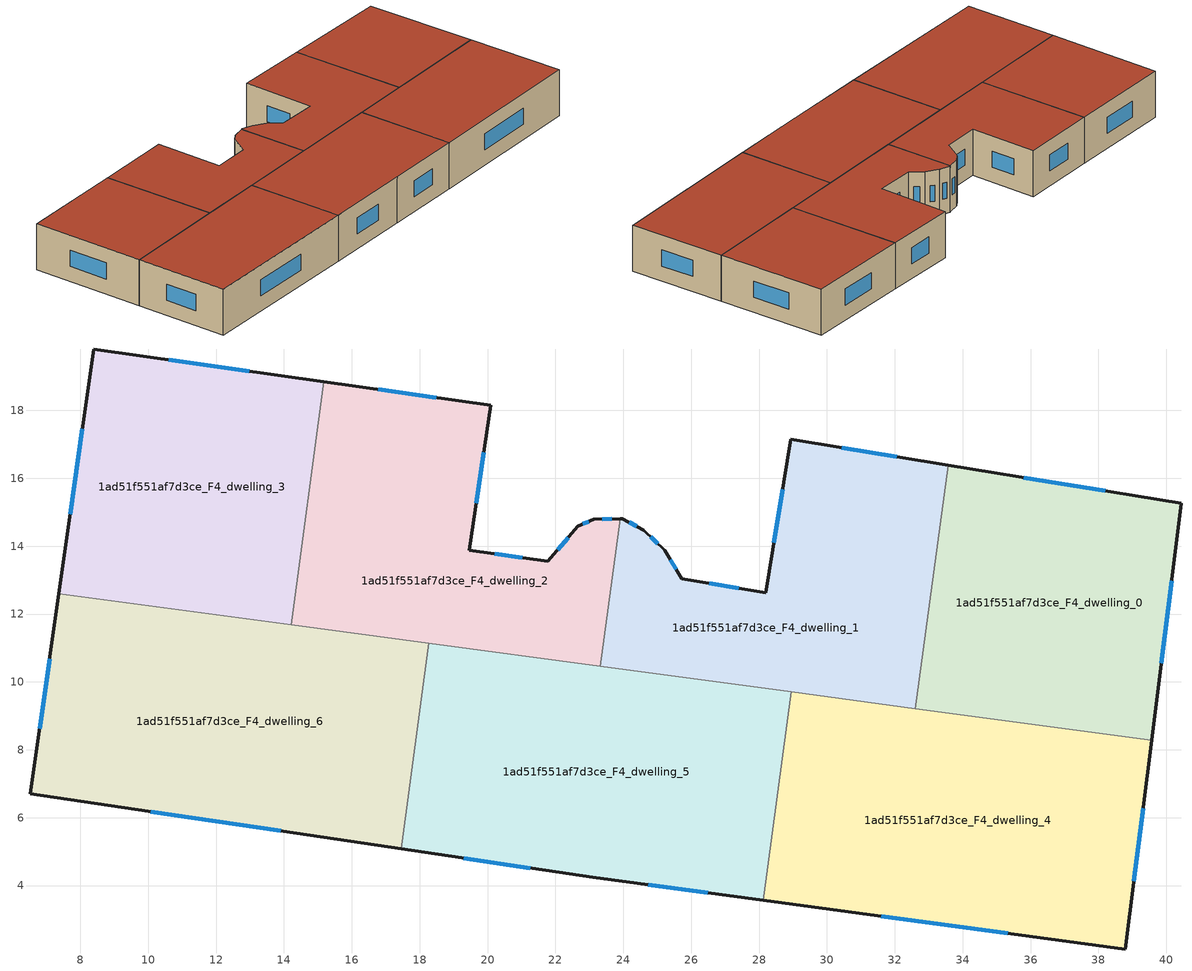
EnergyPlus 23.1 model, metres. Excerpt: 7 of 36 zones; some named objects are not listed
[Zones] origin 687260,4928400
1ad51f551af7d3ce_F4_dwelling_0
 floor to 1ad51f551af7d3ce_F3_dwelling_0 (EU_floor_Construction): 40.44,15.26 39.57,8.28 32.61,9.21 33.57,16.39 z12
 wall outside (EU_wall_Construction): 39.57,8.28 40.44,15.26 33.57,16.39 z12:15
 wall to 1ad51f551af7d3ce_F4_dwelling_1 (EU_wall_Construction): 33.57,16.39 32.61,9.21 z12:15
 wall to 1ad51f551af7d3ce_F4_dwelling_4 (EU_wall_Construction): 32.61,9.21 39.57,8.28 z12:15
 window (EU_Window_Construction): 38.2,15.63 35.8,16.02 / 39.85,10.55 40.15,12.99 z12.98:14.02
 roof outside (EU_roof_Construction): 39.57,8.28 40.44,15.26 33.57,16.39 32.61,9.21 z15
1ad51f551af7d3ce_F4_dwelling_1
 floor to 1ad51f551af7d3ce_F3_dwelling_1 (EU_floor_Construction): 33.57,16.39 32.61,9.21 23.33,10.46 23.91,14.81 23.97,14.81 24.61,14.47 25.22,13.88 25.73,13.04 28.2,12.63 28.94,17.15 z12
 wall outside (EU_wall_Construction): 33.57,16.39 28.94,17.15 28.2,12.63 25.73,13.04 25.22,13.88 24.61,14.47 23.97,14.81 23.91,14.81 z12:15
 wall to 1ad51f551af7d3ce_F4_dwelling_2 (EU_wall_Construction): 23.91,14.81 23.33,10.46 z12:15
 wall to 1ad51f551af7d3ce_F4_dwelling_5 (EU_wall_Construction): 23.33,10.46 28.95,9.7 z12:15
 wall to 1ad51f551af7d3ce_F4_dwelling_4 (EU_wall_Construction): 28.95,9.7 32.61,9.21 z12:15
 window (EU_Window_Construction): 25.56,13.31 25.38,13.61 / 27.39,12.76 26.53,12.91 / 28.7,15.68 28.44,14.1 / 32.06,16.63 30.44,16.9 / 24.4,14.58 24.18,14.7 / 25.02,14.07 24.81,14.28 z12.98:14.02
 roof outside (EU_roof_Construction): 32.61,9.21 33.57,16.39 28.94,17.15 28.2,12.63 25.73,13.04 25.22,13.88 24.61,14.47 23.97,14.81 23.91,14.81 23.33,10.46 z15
1ad51f551af7d3ce_F4_dwelling_2
 floor to 1ad51f551af7d3ce_F3_dwelling_2 (EU_floor_Construction): 20.09,18.15 19.47,13.88 21.78,13.55 22.66,14.59 23.13,14.79 23.91,14.81 23.33,10.46 14.22,11.68 15.18,18.85 z12
 wall outside (EU_wall_Construction): 23.91,14.81 23.13,14.79 22.66,14.59 21.78,13.55 19.47,13.88 20.09,18.15 15.18,18.85 z12:15
 wall to 1ad51f551af7d3ce_F4_dwelling_3 (EU_wall_Construction): 15.18,18.85 14.22,11.68 z12:15
 wall to 1ad51f551af7d3ce_F4_dwelling_6 (EU_wall_Construction): 14.22,11.68 18.27,11.14 z12:15
 wall to 1ad51f551af7d3ce_F4_dwelling_5 (EU_wall_Construction): 18.27,11.14 23.33,10.46 z12:15
 window (EU_Window_Construction): 22.37,14.25 22.06,13.89 / 22.98,14.72 22.81,14.65 / 23.66,14.8 23.38,14.8 / 18.49,18.38 16.78,18.62 / 19.67,15.27 19.89,16.76 / 21.03,13.66 20.22,13.77 z12.98:14.02
 roof outside (EU_roof_Construction): 23.33,10.46 23.91,14.81 23.13,14.79 22.66,14.59 21.78,13.55 19.47,13.88 20.09,18.15 15.18,18.85 14.22,11.68 z15
1ad51f551af7d3ce_F4_dwelling_3
 floor to 1ad51f551af7d3ce_F3_dwelling_3 (EU_floor_Construction): 15.18,18.85 14.22,11.68 7.37,12.6 8.4,19.81 z12
 wall outside (EU_wall_Construction): 15.18,18.85 8.4,19.81 7.37,12.6 z12:15
 wall to 1ad51f551af7d3ce_F4_dwelling_6 (EU_wall_Construction): 7.37,12.6 14.22,11.68 z12:15
 window (EU_Window_Construction): 8.06,17.47 7.7,14.95 / 12.97,19.16 10.6,19.5 z12.98:14.02
 roof outside (EU_roof_Construction): 14.22,11.68 15.18,18.85 8.4,19.81 7.37,12.6 z15
1ad51f551af7d3ce_F4_dwelling_4
 floor to 1ad51f551af7d3ce_F3_dwelling_4 (EU_floor_Construction): 39.57,8.28 38.8,2.13 28.13,3.56 28.95,9.7 z12
 wall outside (EU_wall_Construction): 28.13,3.56 38.8,2.13 39.57,8.28 z12:15
 wall to 1ad51f551af7d3ce_F4_dwelling_5 (EU_wall_Construction): 28.95,9.7 28.13,3.56 z12:15
 window (EU_Window_Construction): 39.05,4.13 39.32,6.28 / 31.6,3.1 35.33,2.6 z12.98:14.02
 roof outside (EU_roof_Construction): 38.8,2.13 39.57,8.28 28.95,9.7 28.13,3.56 z15
1ad51f551af7d3ce_F4_dwelling_5
 floor to 1ad51f551af7d3ce_F3_dwelling_5 (EU_floor_Construction): 28.95,9.7 28.13,3.56 23.1,4.24 17.46,5.08 18.27,11.14 z12
 wall outside (EU_wall_Construction): 17.46,5.08 23.1,4.24 28.13,3.56 z12:15
 wall to 1ad51f551af7d3ce_F4_dwelling_6 (EU_wall_Construction): 18.27,11.14 17.46,5.08 z12:15
 window (EU_Window_Construction): 19.29,4.81 21.26,4.51 / 24.73,4.02 26.49,3.78 z12.98:14.02
 roof outside (EU_roof_Construction): 28.13,3.56 28.95,9.7 18.27,11.14 17.46,5.08 23.1,4.24 z15
1ad51f551af7d3ce_F4_dwelling_6
 floor to 1ad51f551af7d3ce_F3_dwelling_6 (EU_floor_Construction): 18.27,11.14 17.46,5.08 6.53,6.71 7.37,12.6 z12
 wall outside (EU_wall_Construction): 7.37,12.6 6.53,6.71 17.46,5.08 z12:15
 window (EU_Window_Construction): 10.08,6.18 13.9,5.61 / 7.1,10.69 6.8,8.63 z12.98:14.02
 roof outside (EU_roof_Construction): 17.46,5.08 18.27,11.14 7.37,12.6 6.53,6.71 z15
[Building]
EU S2 Campaign: North Axis=0; Terrain=City; Solar Distribution=FullExterior
[Site:Location]
Bologna: Latitude=44.5; Longitude=11.25; Time Zone=1; Elevation=37
[SizingPeriod:WeatherFileDays]
AnnualSizingPeriod: Begin Month=1; Begin Day of Month=1; End Month=12; End Day of Month=31; Day of Week for Start Day=Monday; Use Weather File Daylight Saving Period=No; Use Weather File Rain and Snow Indicators=No
[MATERIAL]
EU_InternalMass_Material: Roughness=MediumRough; Thickness=0.1; Conductivity=1; Density=1800; Specific Heat=900; Thermal Absorptance=0.9; Solar Absorptance=0.7; Visible Absorptance=0.7
[MATERIAL:NOMASS] Roughness=MediumRough; Thermal Absorptance=0.9; Solar Absorptance=0.7; Visible Absorptance=0.7
Name | Thermal Resistance
EU_wall_NoMass | 0.905828
EU_roof_NoMass | 0.37593
EU_floor_NoMass | 0.67114
[WINDOWMATERIAL:SIMPLEGLAZINGSYSTEM]
EU_Window_SimpleGlazing: UFactor=4.52486; Solar Heat Gain Coefficient=0.85; Visible Transmittance=0.85
[CONSTRUCTION]
EU_wall_Construction: EU_wall_NoMass
EU_roof_Construction: EU_roof_NoMass
EU_floor_Construction: EU_floor_NoMass
EU_Window_Construction: EU_Window_SimpleGlazing
EU_InternalMass_Construction: EU_InternalMass_Material
[ZONE] Type=1; Multiplier=1; Ceiling Height=autocalculate; Floor Area=autocalculate; Part of Total Floor Area=Yes
Name | Volume
1ad51f551af7d3ce_F4_dwelling_0 | 149.675
1ad51f551af7d3ce_F4_dwelling_1 | 149.673
1ad51f551af7d3ce_F4_dwelling_2 | 149.668
1ad51f551af7d3ce_F4_dwelling_3 | 149.679
1ad51f551af7d3ce_F4_dwelling_4 | 199.578
1ad51f551af7d3ce_F4_dwelling_5 | 199.549
1ad51f551af7d3ce_F4_dwelling_6 | 199.563
[INTERNALMASS] Construction=EU_InternalMass_Construction
Name | Zone or ZoneList | Surface Area
1ad51f551af7d3ce_F4_dwelling_0_EU_InternalMass | 1ad51f551af7d3ce_F4_dwelling_0 | 49.8916
1ad51f551af7d3ce_F4_dwelling_1_EU_InternalMass | 1ad51f551af7d3ce_F4_dwelling_1 | 49.8906
1ad51f551af7d3ce_F4_dwelling_2_EU_InternalMass | 1ad51f551af7d3ce_F4_dwelling_2 | 49.8891
1ad51f551af7d3ce_F4_dwelling_3_EU_InternalMass | 1ad51f551af7d3ce_F4_dwelling_3 | 49.8929
1ad51f551af7d3ce_F4_dwelling_4_EU_InternalMass | 1ad51f551af7d3ce_F4_dwelling_4 | 66.5254
1ad51f551af7d3ce_F4_dwelling_5_EU_InternalMass | 1ad51f551af7d3ce_F4_dwelling_5 | 66.5167
1ad51f551af7d3ce_F4_dwelling_6_EU_InternalMass | 1ad51f551af7d3ce_F4_dwelling_6 | 66.5209
[OTHEREQUIPMENT] Fuel Type=Electricity; Design Level Calculation Method=Watts/Area; Power per Zone Floor Area=1; Fraction Latent=0; Fraction Radiant=0; Fraction Lost=0; Carbon Dioxide Generation Rate=0; EndUse Subcategory=EU_Step8_InternalGains
Name | Zone or ZoneList or Space or SpaceList | Schedule
EU_Step8_InternalGain_1ad51f551af7d3ce_F4_dwelling_0_f000 | 1ad51f551af7d3ce_F4_dwelling_0 | EU_Step8_GainSchedule_1ad51f551af7d3ce_F4_dwelling_0_f000
EU_Step8_InternalGain_1ad51f551af7d3ce_F4_dwelling_1_f000 | 1ad51f551af7d3ce_F4_dwelling_1 | EU_Step8_GainSchedule_1ad51f551af7d3ce_F4_dwelling_1_f000
EU_Step8_InternalGain_1ad51f551af7d3ce_F4_dwelling_2_f000 | 1ad51f551af7d3ce_F4_dwelling_2 | EU_Step8_GainSchedule_1ad51f551af7d3ce_F4_dwelling_2_f000
EU_Step8_InternalGain_1ad51f551af7d3ce_F4_dwelling_3_f000 | 1ad51f551af7d3ce_F4_dwelling_3 | EU_Step8_GainSchedule_1ad51f551af7d3ce_F4_dwelling_3_f000
EU_Step8_InternalGain_1ad51f551af7d3ce_F4_dwelling_4_f000 | 1ad51f551af7d3ce_F4_dwelling_4 | EU_Step8_GainSchedule_1ad51f551af7d3ce_F4_dwelling_4_f000
EU_Step8_InternalGain_1ad51f551af7d3ce_F4_dwelling_5_f000 | 1ad51f551af7d3ce_F4_dwelling_5 | EU_Step8_GainSchedule_1ad51f551af7d3ce_F4_dwelling_5_f000
EU_Step8_InternalGain_1ad51f551af7d3ce_F4_dwelling_6_f000 | 1ad51f551af7d3ce_F4_dwelling_6 | EU_Step8_GainSchedule_1ad51f551af7d3ce_F4_dwelling_6_f000
[ZONEVENTILATION:DESIGNFLOWRATE] Schedule=EU_AlwaysOn; Design Flow Rate Calculation Method=AirChanges/Hour; Air Changes per Hour=0.73129; Ventilation Type=Natural; Fan Pressure Rise=0; Fan Total Efficiency=1; Constant Term Coefficient=1; Temperature Term Coefficient=0; Velocity Term Coefficient=0; Velocity Squared Term Coefficient=0; Minimum Indoor Temperature=-100; Maximum Indoor Temperature=100; Delta Temperature=-100; Minimum Outdoor Temperature=-100; Maximum Outdoor Temperature=100; Maximum Wind Speed=40
Name | Zone or ZoneList or Space or SpaceList
EU_ConstantAir_1ad51f551af7d3ce_F4_dwelling_0 | 1ad51f551af7d3ce_F4_dwelling_0
EU_ConstantAir_1ad51f551af7d3ce_F4_dwelling_1 | 1ad51f551af7d3ce_F4_dwelling_1
EU_ConstantAir_1ad51f551af7d3ce_F4_dwelling_2 | 1ad51f551af7d3ce_F4_dwelling_2
EU_ConstantAir_1ad51f551af7d3ce_F4_dwelling_3 | 1ad51f551af7d3ce_F4_dwelling_3
EU_ConstantAir_1ad51f551af7d3ce_F4_dwelling_4 | 1ad51f551af7d3ce_F4_dwelling_4
EU_ConstantAir_1ad51f551af7d3ce_F4_dwelling_5 | 1ad51f551af7d3ce_F4_dwelling_5
EU_ConstantAir_1ad51f551af7d3ce_F4_dwelling_6 | 1ad51f551af7d3ce_F4_dwelling_6
[HVACTEMPLATE:ZONE:IDEALLOADSAIRSYSTEM] System Availability Schedule=EU_AlwaysOn; Maximum Heating Supply Air Temperature=50; Minimum Cooling Supply Air Temperature=13; Maximum Heating Supply Air Humidity Ratio=0.0156; Minimum Cooling Supply Air Humidity Ratio=0.0077; Heating Limit=NoLimit; Cooling Limit=NoLimit; Heating Availability Schedule=EU_AlwaysOn; Cooling Availability Schedule=EU_CoolingOff; Dehumidification Control Type=ConstantSensibleHeatRatio; Cooling Sensible Heat Ratio=0.7; Dehumidification Setpoint=60; Humidification Control Type=None; Humidification Setpoint=30; Outdoor Air Method=None; Outdoor Air Flow Rate per Person=0.00944; Outdoor Air Flow Rate per Zone Floor Area=0; Outdoor Air Flow Rate per Zone=0; Demand Controlled Ventilation Type=None; Outdoor Air Economizer Type=NoEconomizer; Heat Recovery Type=None; Sensible Heat Recovery Effectiveness=0.7; Latent Heat Recovery Effectiveness=0.65
Name | Template Thermostat
1ad51f551af7d3ce_F4_dwelling_0 | EU_HeatOnly_1ad51f551af7d3ce_F4_dwelling_0
1ad51f551af7d3ce_F4_dwelling_1 | EU_HeatOnly_1ad51f551af7d3ce_F4_dwelling_1
1ad51f551af7d3ce_F4_dwelling_2 | EU_HeatOnly_1ad51f551af7d3ce_F4_dwelling_2
1ad51f551af7d3ce_F4_dwelling_3 | EU_HeatOnly_1ad51f551af7d3ce_F4_dwelling_3
1ad51f551af7d3ce_F4_dwelling_4 | EU_HeatOnly_1ad51f551af7d3ce_F4_dwelling_4
1ad51f551af7d3ce_F4_dwelling_5 | EU_HeatOnly_1ad51f551af7d3ce_F4_dwelling_5
1ad51f551af7d3ce_F4_dwelling_6 | EU_HeatOnly_1ad51f551af7d3ce_F4_dwelling_6
[SIZING:ZONE] Zone Cooling Design Supply Air Temperature Input Method=SupplyAirTemperature; Zone Cooling Design Supply Air Temperature=13; Zone Heating Design Supply Air Temperature Input Method=SupplyAirTemperature; Zone Heating Design Supply Air Temperature=50; Zone Cooling Design Supply Air Humidity Ratio=0.008; Zone Heating Design Supply Air Humidity Ratio=0.008; Cooling Design Air Flow Method=DesignDay; Cooling Design Air Flow Rate=0; Cooling Minimum Air Flow per Zone Floor Area=0.000762; Cooling Minimum Air Flow=0; Cooling Minimum Air Flow Fraction=0.2; Heating Design Air Flow Method=DesignDay; Heating Design Air Flow Rate=0; Heating Maximum Air Flow per Zone Floor Area=0.002032; Heating Maximum Air Flow=0.141576; Heating Maximum Air Flow Fraction=0.3; Account for Dedicated Outdoor Air System=No; Dedicated Outdoor Air System Control Strategy=NeutralSupplyAir; Dedicated Outdoor Air Low Setpoint Temperature for Design=autosize; Dedicated Outdoor Air High Setpoint Temperature for Design=autosize; Zone Load Sizing Method=Sensible Load Only No Latent Load; Zone Latent Cooling Design Supply Air Humidity Ratio Input Method=HumidityRatioDifference; Zone Cooling Design Supply Air Humidity Ratio Difference=0.005; Zone Latent Heating Design Supply Air Humidity Ratio Input Method=HumidityRatioDifference; Zone Humidification Design Supply Air Humidity Ratio Difference=0.005
1ad51f551af7d3ce_F4_dwelling_0; 1ad51f551af7d3ce_F4_dwelling_1; 1ad51f551af7d3ce_F4_dwelling_2; 1ad51f551af7d3ce_F4_dwelling_3; 1ad51f551af7d3ce_F4_dwelling_4; 1ad51f551af7d3ce_F4_dwelling_5; 1ad51f551af7d3ce_F4_dwelling_6
[SCHEDULE:CONSTANT]
Name | Hourly Value
EU_AlwaysOn | 1
EU_CoolingOff | 0
[SCHEDULE:FILE] Column Number=1; Rows to Skip at Top=0; Number of Hours of Data=8760; Column Separator=Comma; Interpolate to Timestep=No; Minutes per Item=60; Adjust Schedule for Daylight Savings=Yes
Name | File
EU_Step8_GainSchedule_1ad51f551af7d3ce_F4_dwelling_0_f000 | ../../schedules/1ad51f551af7d3ce/1ad51f551af7d3ce_F4_dwelling_0_f000_gain.csv
EU_Step8_GainSchedule_1ad51f551af7d3ce_F4_dwelling_1_f000 | ../../schedules/1ad51f551af7d3ce/1ad51f551af7d3ce_F4_dwelling_1_f000_gain.csv
EU_Step8_GainSchedule_1ad51f551af7d3ce_F4_dwelling_2_f000 | ../../schedules/1ad51f551af7d3ce/1ad51f551af7d3ce_F4_dwelling_2_f000_gain.csv
EU_Step8_GainSchedule_1ad51f551af7d3ce_F4_dwelling_3_f000 | ../../schedules/1ad51f551af7d3ce/1ad51f551af7d3ce_F4_dwelling_3_f000_gain.csv
EU_Step8_GainSchedule_1ad51f551af7d3ce_F4_dwelling_4_f000 | ../../schedules/1ad51f551af7d3ce/1ad51f551af7d3ce_F4_dwelling_4_f000_gain.csv
EU_Step8_GainSchedule_1ad51f551af7d3ce_F4_dwelling_5_f000 | ../../schedules/1ad51f551af7d3ce/1ad51f551af7d3ce_F4_dwelling_5_f000_gain.csv
EU_Step8_GainSchedule_1ad51f551af7d3ce_F4_dwelling_6_f000 | ../../schedules/1ad51f551af7d3ce/1ad51f551af7d3ce_F4_dwelling_6_f000_gain.csv
